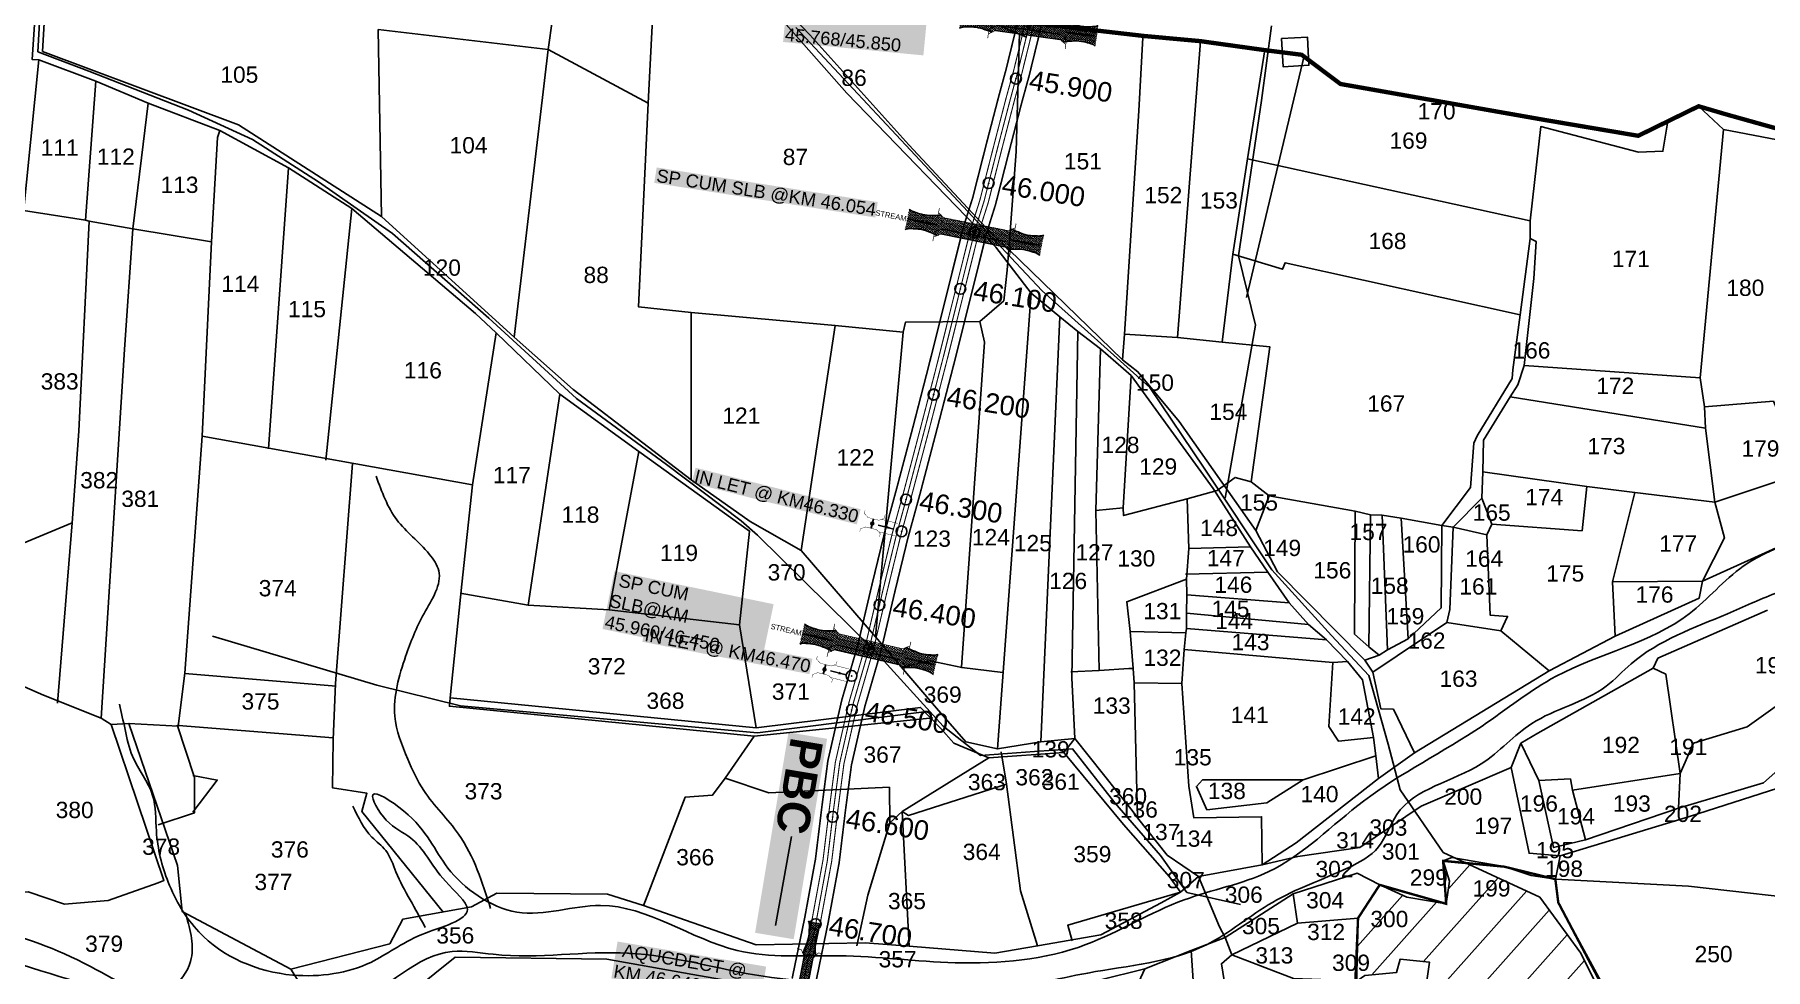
# Model space of a CAD drawing. Header units: inches. Extents: x 204001 to 210143, y 1590320 to 1597199.
# Drawn here: x 206439 to 208032, y 1593941 to 1594801 of the extents above; entities that cross this region are included whole.
import ezdxf
from ezdxf.enums import TextEntityAlignment as Align

# ---------------------------------------------------------------- set-up
doc = ezdxf.new("R2010")
doc.units = ezdxf.units.IN
doc.header["$LTSCALE"] = 15
doc.header["$MEASUREMENT"] = 0
doc.header["$PDMODE"] = 32
doc.header["$PDSIZE"] = 10
doc.linetypes.add('ACAD_ISO02W100', pattern=[15, 12, -3])
doc.linetypes.add('HIDDEN2', pattern=[0.1875, 0.125, -0.0625])
for name, color, linetype in [('CANAL1', 7, 'Continuous'), ('CSMark', 72, 'Continuous'), ('PAPER SIZE', 5, 'Continuous'), ('PLOT NOS', 7, 'Continuous'), ('PLOTS', 7, 'Continuous'), ('ROADS', 1, 'Continuous'), ('STREAM', 4, 'Continuous'), ('STRUCTURE', 5, 'Continuous'), ('text2', 7, 'Continuous'), ('VILLAGE BOUNDARY', 5, 'Continuous'), ('VILLAGE BOUNDARY STONES', 1, 'Continuous')]:
    doc.layers.add(name, color=color, linetype=linetype)
doc.styles.get("Standard").update_dxf_attribs({"font": 'arial.ttf'})
doc.dimstyles.get("Standard").update_dxf_attribs({"dimtxt": 0.18, "dimasz": 0.18, "dimexe": 0.18, "dimexo": 0.0625, "dimgap": 0.09, "dimtad": 0, "dimtih": 1, "dimtoh": 1, "dimdec": 4, "dimzin": 0, "dimdsep": 46, "dimtxsty": 'Standard', "dimcen": 0.09, "dimadec": 0, "dimazin": 0, "dimtfac": 1, "dimtdec": 4, "dimtofl": 0, "dimtmove": 0, "dimatfit": 3, "dimfxl": 1, "dimtolj": 1, "dimtzin": 0, "dimarcsym": 0})

# ---------------------------------------------------------------- blocks, each defined once
blk = doc.blocks.new('OT')
at = {"layer": 'STRUCTURE', "color": 190}
for points, const_width in [([(769751.4, 1706595.8), (769729.4, 1706595.8)], 0.5), ([(769775.2, 1706601.8), (769775.2, 1706597.8), (769769.2, 1706593.8), (769761.8, 1706593.8), (769754.4, 1706593.8), (769748.4, 1706597.8), (769748.4, 1706601.8)], 0.5), ([(769748.4, 1706573), (769748.4, 1706577), (769754.4, 1706581), (769761.8, 1706581), (769761.8, 1706581), (769761.8, 1706581), (769769.2, 1706581), (769775.2, 1706577), (769775.2, 1706573)], 0.5), ([(769761.8, 1706593.8), (769761.8, 1706581)], 2.5), ([(769751.4, 1706579), (769729.4, 1706579)], 0.5)]:
    blk.add_lwpolyline(points, dxfattribs=dict(at, const_width=const_width))
at = {"layer": 'STRUCTURE', "color": 0}
blk.add_circle((769761.8, 1706587.4), 1.87, dxfattribs=at)
blk.add_leader([(769732.6, 1706587.4), (769753.8, 1706587.4)], dimstyle='Standard', override={"dimasz": 10, "dimgap": 0.09, "dimtad": 0}, dxfattribs=at)
blk = doc.blocks.new('SLB')
at = {"layer": 'STRUCTURE'}
h = blk.add_hatch(dxfattribs=at)
h.set_pattern_fill('DOTS', color=6, scale=20, angle=320.3722, style=0)
h.set_pattern_definition([(320.372247934, (-159.4327, -72.9564), (1.2786241598, 0.5641323054), [0, -1.25])])
h.paths.add_polyline_path([(769699.5, 1706871.1), (769699.5, 1706861.1), (769729.1, 1706861.1), (769732.1, 1706863.1), (769792.1, 1706863.1), (769795.1, 1706861.1), (769824.7, 1706861.1), (769824.7, 1706871.1), (769795.1, 1706871.1), (769792.1, 1706869.1), (769732.1, 1706869.1), (769729.1, 1706871.1)])
at = {"layer": 'STRUCTURE', "color": 6, "linetype": 'ACAD_ISO02W100', "ltscale": 0.5, "const_width": 0.5}
for points in [[(769699.5, 1706871.1), (769729.1, 1706871.1)], [(769795.1, 1706871.1), (769824.7, 1706871.1)], [(769699.5, 1706861.1), (769729.1, 1706861.1)], [(769795.1, 1706861.1), (769824.7, 1706861.1)]]:
    blk.add_lwpolyline(points, dxfattribs=at)
at = {"layer": 'STRUCTURE', "color": 6, "const_width": 0.628}
for points in [[(769726.1, 1706877.1), (769726.1, 1706873.1), (769732.1, 1706869.1), (769792.1, 1706869.1), (769798.1, 1706873.1), (769798.1, 1706877.1)], [(769726.1, 1706855.1), (769726.1, 1706859.1), (769732.1, 1706863.1), (769792.1, 1706863.1), (769798.1, 1706859.1), (769798.1, 1706855.1)]]:
    blk.add_lwpolyline(points, dxfattribs=at)
at = {"layer": 'STRUCTURE', "color": 6}
blk.add_lwpolyline([(769732.1, 1706863.1), (769792.1, 1706863.1)], dxfattribs=at)
blk.add_lwpolyline([(769732.1, 1706863.1), (769792.1, 1706863.1)], dxfattribs=at)
at = {"layer": 'STRUCTURE', "color": 0}
blk.add_circle((769762.1, 1706866.1), 1.24, dxfattribs=at)
for points in [[(769703.8, 1706866), (769726.7, 1706866)], [(769818.6, 1706865.8), (769795.7, 1706865.8)]]:
    blk.add_leader(points, dimstyle='Standard', override={"dimasz": 10, "dimgap": 0.09, "dimtad": 0}, dxfattribs=at)
blk = doc.blocks.new('SP')
at = {"layer": 'STRUCTURE'}
h = blk.add_hatch(dxfattribs=at)
h.set_pattern_fill('DASH', color=256, scale=8, style=0)
edge = h.paths.add_edge_path()
edge.add_spline(control_points=[(769825.7, 1706742.1), (769825.3, 1706741.8), (769823.8, 1706740.8), (769820.9, 1706740.3), (769817, 1706739.7), (769811.4, 1706738.9), (769804, 1706739.7), (769798.4, 1706741), (769795.6, 1706741.6)], knot_values=[0, 0, 0, 0, 1.613557, 5.24513, 8.624976, 13.470124, 22.190216, 30.746377, 30.746377, 30.746377, 30.746377], degree=3, periodic=0)
edge.add_line((769795.6, 1706741.6), (769792.6, 1706739.6))
edge.add_line((769792.6, 1706739.6), (769732.6, 1706739.6))
edge.add_line((769732.6, 1706739.6), (769729.6, 1706741.6))
edge.add_spline(control_points=[(769729.6, 1706741.6), (769726.9, 1706740.9), (769721.3, 1706739.5), (769713.9, 1706738.5), (769708.3, 1706739.1), (769704.4, 1706739.6), (769701.5, 1706740), (769700, 1706741), (769699.5, 1706741.3)], knot_values=[0, 0, 0, 0, 8.556161, 17.276253, 22.121402, 25.501247, 29.13282, 30.746377, 30.746377, 30.746377, 30.746377], degree=3, periodic=0)
edge.add_line((769699.5, 1706741.3), (769699.5, 1706722.1))
edge.add_spline(control_points=[(769699.5, 1706722.1), (769700, 1706722.4), (769701.4, 1706723.4), (769704.3, 1706724), (769708.2, 1706724.5), (769713.8, 1706725.3), (769721.2, 1706724.5), (769726.8, 1706723.3), (769729.6, 1706722.6)], knot_values=[0, 0, 0, 0, 1.613557, 5.24513, 8.624976, 13.470124, 22.190216, 30.746377, 30.746377, 30.746377, 30.746377], degree=3, periodic=0)
edge.add_line((769729.6, 1706722.6), (769732.6, 1706724.6))
edge.add_line((769732.6, 1706724.6), (769792.6, 1706724.6))
edge.add_line((769792.6, 1706724.6), (769795.6, 1706722.6))
edge.add_spline(control_points=[(769795.6, 1706722.6), (769798.4, 1706723.3), (769803.9, 1706724.8), (769811.3, 1706725.8), (769817, 1706725.1), (769820.9, 1706724.7), (769823.8, 1706724.2), (769825.2, 1706723.3), (769825.7, 1706723)], knot_values=[0, 0, 0, 0, 8.556161, 17.276253, 22.121402, 25.501247, 29.13282, 30.746377, 30.746377, 30.746377, 30.746377], degree=3, periodic=0)
edge.add_line((769825.7, 1706723), (769825.7, 1706742.1))
h.paths.add_polyline_path([(769764.2, 1706732.1, -1), (769761.1, 1706732.1, -1)], flags=0)
h.paths.add_polyline_path([(769761.1, 1706732.1, 1), (769764.2, 1706732.1, 1)], flags=16)
at = {"layer": 'STRUCTURE', "const_width": 0.628}
for points in [[(769726.6, 1706747.6), (769726.6, 1706743.6), (769732.6, 1706739.6), (769792.6, 1706739.6), (769798.6, 1706743.6), (769798.6, 1706747.6)], [(769726.6, 1706716.6), (769726.6, 1706720.6), (769732.6, 1706724.6), (769792.6, 1706724.6), (769798.6, 1706720.6), (769798.6, 1706716.6)]]:
    blk.add_lwpolyline(points, dxfattribs=at)
at = {"layer": 'STRUCTURE', "color": 3}
blk.add_lwpolyline([(769732.6, 1706724.6), (769792.6, 1706724.6)], dxfattribs=at)
blk.add_lwpolyline([(769732.6, 1706724.6), (769792.6, 1706724.6)], dxfattribs=at)
at = {"layer": 'STRUCTURE', "color": 0}
blk.add_circle((769762.6, 1706732.1), 1.55, dxfattribs=at)
at = {"layer": 'STRUCTURE'}
for points in [[(769699.5, 1706741.3), (769700.9, 1706740.5), (769704.4, 1706739.6), (769707.8, 1706739.2), (769712.6, 1706738.8), (769721.3, 1706739.7), (769729.6, 1706741.6)], [(769825.7, 1706742.1), (769824.3, 1706741.3), (769820.8, 1706740.3), (769817.5, 1706739.8), (769812.7, 1706739.2), (769804, 1706739.9), (769795.6, 1706741.6)], [(769699.5, 1706722.1), (769700.9, 1706723), (769704.4, 1706724), (769707.7, 1706724.5), (769712.5, 1706725), (769721.2, 1706724.4), (769729.6, 1706722.6)], [(769825.7, 1706723), (769824.3, 1706723.8), (769820.8, 1706724.7), (769817.4, 1706725.1), (769812.6, 1706725.5), (769803.9, 1706724.6), (769795.6, 1706722.6)]]:
    blk.add_spline(points, degree=3, dxfattribs=at)
at = {"layer": 'STRUCTURE', "color": 0}
blk.add_text('STREAM', height=5, dxfattribs=at).set_placement((769684.3, 1706732.1), align=Align.MIDDLE_CENTER)
for points in [[(769727.4, 1706732.1), (769700.8, 1706732.1)], [(769824.4, 1706732.1), (769800.5, 1706732.1)]]:
    blk.add_leader(points, dimstyle='Standard', override={"dimasz": 10, "dimgap": 0.09, "dimtad": 0}, dxfattribs=at)
blk = doc.blocks.new('AQUEDUCT')
at = {"layer": 'STRUCTURE'}
h = blk.add_hatch(dxfattribs=at)
h.set_pattern_fill('DASH', color=256, scale=8, angle=-90, style=0)
h.set_pattern_definition([(270, (-1706662.7411, 769762.6106), (1, -1), [1, -1])])
edge = h.paths.add_edge_path()
edge.add_spline(control_points=[(6.5, -63.1), (6.2, -62.6), (5.2, -61.2), (4.6, -58.3), (4.1, -54.4), (3.3, -48.8), (4.1, -41.4), (5.4, -35.8), (6, -33)], knot_values=[0, 0, 0, 0, 1.613557, 5.24513, 8.624976, 13.470124, 22.190216, 30.746377, 30.746377, 30.746377, 30.746377], degree=3, periodic=0)
edge.add_line((6, -33), (4, -30))
edge.add_line((4, -30), (4, 30))
edge.add_line((4, 30), (6, 33))
edge.add_spline(control_points=[(6, 33), (5.3, 35.8), (3.9, 41.3), (2.8, 48.7), (3.5, 54.4), (3.9, 58.3), (4.4, 61.2), (5.4, 62.6), (5.7, 63.1)], knot_values=[0, 0, 0, 0, 8.556161, 17.276253, 22.121402, 25.501247, 29.13282, 30.746377, 30.746377, 30.746377, 30.746377], degree=3, periodic=0)
edge.add_line((5.7, 63.1), (-6.5, 63.1))
edge.add_spline(control_points=[(-6.5, 63.1), (-6.2, 62.6), (-5.2, 61.2), (-4.6, 58.3), (-4.1, 54.4), (-3.3, 48.8), (-4.1, 41.4), (-5.4, 35.8), (-6, 33)], knot_values=[0, 0, 0, 0, 1.613557, 5.24513, 8.624976, 13.470124, 22.190216, 30.746377, 30.746377, 30.746377, 30.746377], degree=3, periodic=0)
edge.add_line((-6, 33), (-4, 30))
edge.add_line((-4, 30), (-4, -30))
edge.add_line((-4, -30), (-6, -33))
edge.add_spline(control_points=[(-6, -33), (-5.3, -35.8), (-3.9, -41.3), (-2.8, -48.7), (-3.5, -54.4), (-3.9, -58.3), (-4.4, -61.2), (-5.4, -62.6), (-5.7, -63.1)], knot_values=[0, 0, 0, 0, 8.556161, 17.276253, 22.121402, 25.501247, 29.13282, 30.746377, 30.746377, 30.746377, 30.746377], degree=3, periodic=0)
edge.add_line((-5.7, -63.1), (6.5, -63.1))
blk.add_circle((0, 0), 0.938)
at = {"layer": 'STRUCTURE', "const_width": 0.628}
for points in [[(-12, 36), (-8, 36), (-4, 30), (-4, -30), (-8, -36), (-12, -36)], [(12, 36), (8, 36), (4, 30), (4, -30), (8, -36), (12, -36)]]:
    blk.add_lwpolyline(points, dxfattribs=at)
at = {"layer": 'STRUCTURE', "color": 3}
for points in [[(-4, 30), (-4, -30)], [(-4, 30), (-4, -30)], [(4, 30), (4, -30)]]:
    blk.add_lwpolyline(points, dxfattribs=at)
at = {"layer": 'STRUCTURE'}
for points in [[(-6.5, 63.1), (-5.7, 61.7), (-4.7, 58.2), (-4.2, 54.9), (-3.6, 50.1), (-4.3, 41.4), (-6, 33)], [(5.7, 63.1), (4.8, 61.7), (3.9, 58.2), (3.5, 54.8), (3.1, 50), (4, 41.3), (6, 33)], [(-5.7, -63.1), (-4.8, -61.7), (-3.9, -58.2), (-3.5, -54.8), (-3.1, -50), (-4, -41.3), (-6, -33)], [(6.5, -63.1), (5.7, -61.7), (4.7, -58.2), (4.2, -54.9), (3.6, -50.1), (4.3, -41.4), (6, -33)]]:
    blk.add_spline(points, degree=3, dxfattribs=at)
at = {"layer": 'STRUCTURE', "color": 0}
blk.add_text('STREAM', height=5, dxfattribs=at).set_placement((-19.7, -0.1), align=Align.MIDDLE_CENTER)
for points in [[(32.5, 0.1), (5.8, 0)], [(0.4, -62), (0.1, -38.2)]]:
    blk.add_leader(points, dimstyle='Standard', override={"dimasz": 10, "dimgap": 0.09, "dimtad": 0}, dxfattribs=at)
blk = doc.blocks.new('PBC')
at = {"layer": 'STRUCTURE', "color": 5, "insert": (13.6, 8.7), "char_height": 30, "width": 181.057, "attachment_point": 1, "rotation": 325.6347, "bg_fill": 1, "box_fill_scale": 1.1, "bg_fill_color": 7, "bg_fill_true_color": 16777215, "bg_fill_transparency": 0}
blk.add_mtext('{\\fArial|b1|i0|c0|p34;\\C256;PBC}', dxfattribs=at)
at = {"layer": 'PAPER SIZE'}
blk.add_leader([(148.6, -102.5), (80.6, -54.7)], dimstyle='Standard', override={"dimasz": 40, "dimgap": 0.09, "dimtad": 0, "dimtfill": 2, "dimtfillclr": 5}, dxfattribs=at)

msp = doc.modelspace()

# ---------------------------------------------------------------- hatches: boundary and pattern name
at = {"layer": 'PLOTS'}
h = msp.add_hatch(dxfattribs=at)
h.set_pattern_fill('ANSI31', color=40, scale=219.574085, angle=3.2839)
h.set_pattern_definition([(48.2839, (204772.295, 1587963.204), (-20.48766, 18.26418), [])])
h.paths.add_polyline_path([(207752.3, 1593843), (207747.9, 1593826.9), (207785.7, 1593818.7), (207790.8, 1593838.3), (207808.2, 1593835.2), (207848.4, 1593838), (207859.1, 1593854.9), (207883, 1593850.7), (207889, 1593870), (207888.6, 1593870.3), (207874.4, 1593873.1), (207875.1, 1593897.7), (207888.9, 1593897), (207889.1, 1593902), (207862.3, 1593955.7), (207824.5, 1594007.3), (207756.6, 1594038.7), (207735.6, 1594040.7), (207741.5, 1594022.1), (207738.4, 1594001.2), (207702.2, 1594007.2), (207677.2, 1594018.6), (207657.3, 1593988), (207656, 1593930.3), (207656.4, 1593930.3), (207663.4, 1593935.3), (207692.8, 1593938), (207695.9, 1593950.1), (207723.1, 1593947.4), (207718.8, 1593917.6), (207701.9, 1593910.7), (207671, 1593912.8), (207653.9, 1593910.5), (207655.3, 1593903.9), (207671.8, 1593905.8), (207668.5, 1593887.6), (207686.7, 1593886), (207686, 1593872.8), (207695.2, 1593857.4)])
h.paths.add_polyline_path([(207664, 1593897.7), (207706.6, 1593897.7), (207706.6, 1593920.7), (207664, 1593920.7)], flags=25)
h.paths.add_polyline_path([(207629.4, 1593935.3), (207672.1, 1593935.3), (207672.1, 1593958.3), (207629.4, 1593958.3)], flags=9)
h.paths.add_polyline_path([(207681.3, 1593921), (207723.9, 1593921), (207723.9, 1593944), (207681.3, 1593944)], flags=25)
h.paths.add_polyline_path([(207664.8, 1593975.6), (207707.4, 1593975.6), (207707.4, 1593998.6), (207664.8, 1593998.6)], flags=24)
h.paths.add_polyline_path([(207701.1, 1594013.8), (207743.7, 1594013.8), (207743.7, 1594036.8), (207701.1, 1594036.8)], flags=25)
h.paths.add_polyline_path([(207746.4, 1593921.5), (207789.1, 1593921.5), (207789.1, 1593944.4), (207746.4, 1593944.4)], flags=24)
h.paths.add_polyline_path([(207651, 1593860.8), (207693.6, 1593860.8), (207693.6, 1593883.8), (207651, 1593883.8)], flags=9)
h.paths.add_polyline_path([(207758.8, 1594003.8), (207801.4, 1594003.8), (207801.4, 1594026.8), (207758.8, 1594026.8)], flags=24)

# ---------------------------------------------------------------- linework, layer by layer
at = {"layer": 'CANAL1', "color": 200, "ltscale": 4, "const_width": 1.5}
for points in [[(207344, 1594813.2), (207333.2, 1594769), (207326.6, 1594744.8), (207315.1, 1594700.6), (207302.4, 1594650.6), (207294.2, 1594624.9), (207265.8, 1594511.2), (207261.6, 1594494.6), (207247.7, 1594440.7), (207232.6, 1594383.7), (207221.5, 1594343.1), (207209, 1594291.7), (207196.8, 1594239.6), (207182, 1594188.7), (207169.2, 1594132.8), (207163.6, 1594089.9), (207157.8, 1594042.4), (207147.9, 1593988.4), (207136.3, 1593932.4)], [(207365.6, 1594808.8), (207354.5, 1594763.4), (207347.8, 1594739.1), (207336.4, 1594695.1), (207323.5, 1594644.6), (207315.4, 1594618.9), (207287.2, 1594505.8), (207282.9, 1594489.1), (207268.9, 1594435.2), (207253.9, 1594378), (207242.8, 1594337.6), (207230.4, 1594286.5), (207218.1, 1594234), (207203.3, 1594183.1), (207190.9, 1594128.9), (207185.4, 1594087.2), (207179.6, 1594039.1), (207169.5, 1593984.2), (207158, 1593928.3)]]:
    msp.add_lwpolyline(points, dxfattribs=at)
at = {"layer": 'CANAL1', "color": 5, "ltscale": 4, "const_width": 1}
for points in [[(207350.9, 1594811.8), (207340, 1594767.2), (207333.3, 1594743), (207321.9, 1594698.9), (207309.1, 1594648.7), (207300.9, 1594623), (207272.6, 1594509.5), (207268.4, 1594492.8), (207254.4, 1594438.9), (207239.4, 1594381.9), (207228.3, 1594341.4), (207215.8, 1594290), (207212.8, 1594277.2), (207203.5, 1594237.8), (207188.7, 1594186.9), (207176.1, 1594131.6), (207170.6, 1594089.1), (207164.7, 1594041.4), (207154.7, 1593987.1), (207143.2, 1593931.1)], [(207358.8, 1594810.2), (207347.7, 1594765.2), (207341, 1594740.9), (207329.6, 1594696.9), (207316.8, 1594646.5), (207308.6, 1594620.8), (207280.4, 1594507.5), (207276.1, 1594490.8), (207262.2, 1594436.9), (207247.1, 1594379.8), (207236.1, 1594339.4), (207223.6, 1594288.2), (207220.6, 1594275.3), (207211.3, 1594235.8), (207196.5, 1594184.9), (207184, 1594130.2), (207178.5, 1594088.1), (207172.7, 1594040.2), (207162.6, 1593985.6), (207151.1, 1593929.6)]]:
    msp.add_lwpolyline(points, dxfattribs=at)
at = {"layer": 'CANAL1', "color": 1, "linetype": 'HIDDEN2', "ltscale": 4, "const_width": 1}
msp.add_lwpolyline([(207354.8, 1594811), (207343.8, 1594766.2), (207337.2, 1594741.9), (207325.7, 1594697.9), (207312.9, 1594647.6), (207304.8, 1594621.9), (207276.5, 1594508.5), (207272.2, 1594491.8), (207258.3, 1594437.9), (207243.3, 1594380.9), (207232.2, 1594340.4), (207219.7, 1594289.1), (207216.7, 1594276.3), (207207.4, 1594236.8), (207192.6, 1594185.9), (207180.1, 1594130.9), (207174.5, 1594088.6), (207168.7, 1594040.8), (207158.7, 1593986.3), (207147.1, 1593930.3)], dxfattribs=at)
at = {"layer": 'PLOTS'}
for points in [[(206263, 1595925.1), (206399.7, 1595770.2), (206457.8, 1595683.7), (206529.6, 1595587.9), (206607.8, 1595490.8), (206694.7, 1595377.2), (206728.4, 1595334.5), (206767.5, 1595285.4), (206799.6, 1595239.8), (206832.5, 1595192.5), (206887.5, 1595111.8), (206943.8, 1595035.9), (207015.2, 1594950.5), (207073.3, 1594883.8), (207152.6, 1594801.1), (207243.7, 1594699.7), (207318.8, 1594619.1), (207335.8, 1594603.3)], [(206323.3, 1595850.8), (206385.1, 1595772.7), (206446.7, 1595685.4), (206560, 1595537.9), (206598, 1595489.7), (206649.6, 1595426.2), (206692.8, 1595363.8), (206719.2, 1595332.2), (206762.7, 1595278.5), (206816.4, 1595207.4), (206827.3, 1595185.1), (206819.8, 1594958.3), (206935.7, 1594957.1), (206911.6, 1594787.4), (206880.3, 1594522.8), (206758.4, 1594633.8), (206626.5, 1594718.2), (206446.2, 1594785.7), (206449.8, 1594848.7)], [(207003.9, 1594738.1), (207014.3, 1594940.5), (207015.2, 1594950.5), (207020.5, 1594996.5)], [(207091.1, 1594855.5), (207186.6, 1594747.4), (207323.8, 1594605.5), (207356.3, 1594563.3), (207382.7, 1594541.4), (207399.2, 1594528.1), (207420.3, 1594512), (207448.4, 1594487.6), (207524, 1594383.4), (207558.3, 1594329.9), (207574.2, 1594306.3), (207593.8, 1594278.2), (207611.7, 1594258.2), (207628.1, 1594244.1), (207647.5, 1594224.3), (207661.4, 1594207.2), (207671.5, 1594154.3), (207673.8, 1594137.5), (207676, 1594116.4), (207709.1, 1594140.3), (207833.1, 1594215.7), (207893.9, 1594247.4), (207971.2, 1594282.5), (207974.5, 1594298.1), (208131.7, 1594369.2)], [(206441, 1594843.5), (206436.8, 1594778.2), (206442.7, 1594777.9), (206427.7, 1594629), (206163.8, 1594666.7), (206163, 1594676.2), (205903.7, 1594710), (205905, 1594745.9), (205778.6, 1594752.6), (205772.3, 1594753.9), (205604.8, 1594755.6), (205606, 1594821.3)], [(206755.2, 1594806), (206911.6, 1594787.4), (207003.9, 1594738.1), (206995, 1594550.6), (207043.4, 1594545.5), (207175.8, 1594533.5), (207238.6, 1594527.5), (207240.6, 1594536.5), (207309.1, 1594537.2), (207331.2, 1594556.3), (207334.4, 1594584.3), (207335.8, 1594603.3), (207342.4, 1594693.7), (207345.5, 1594802.8)], [(206758.4, 1594633.8), (206755.2, 1594806)], [(207571.4, 1594787.1), (207555.4, 1594686.8), (207541.9, 1594599), (207532.3, 1594518.2), (207491.1, 1594522.4), (207442.4, 1594525.6), (207455.4, 1594731.2), (207459, 1594798.7)], [(207491.1, 1594522.4), (207512.3, 1594795.2)], [(206442.7, 1594777.9), (206495.3, 1594758.4), (206543.5, 1594738), (206609.3, 1594713.1), (206672.6, 1594678.6), (206730.9, 1594641.2), (206844.8, 1594544.5), (206863.8, 1594526.7), (206922.5, 1594470.3), (206995.2, 1594417.6), (207097.1, 1594344.2), (207087.9, 1594258), (207103.3, 1594163.1), (207254.6, 1594181.9), (207273.3, 1594162.6), (207285.3, 1594149), (207317.4, 1594135.7), (207386.4, 1594140.5), (207441.4, 1594074.3), (207483.6, 1594026), (207493.7, 1594012), (207510.5, 1594026.3), (207529.7, 1593980), (207534.9, 1593970.1), (207541.1, 1593954.1), (207531.5, 1593946), (207544.4, 1593865.6)], [(206495.3, 1594758.4), (206485.9, 1594630.6), (206489.2, 1594629.5), (206479.6, 1594436.2), (206473.4, 1594351.8), (206459.9, 1594185.9)], [(206500.1, 1594172.2), (206521.6, 1594511.4), (206529.3, 1594622.4), (206543.5, 1594738)], [(207985.7, 1594371), (208067.7, 1594398.1), (208039.6, 1594463.7), (207976.1, 1594458.7), (207972.1, 1594485.2), (207993.6, 1594713.8), (207970.8, 1594735.3)], [(206525.7, 1594167.2), (206571.1, 1594164.6), (206577.3, 1594213.6), (206593.2, 1594431.6), (206601.8, 1594610.6), (206607.2, 1594706.5), (206609.3, 1594713.1)], [(207676, 1594116.4), (207600.3, 1594057.2), (207569.1, 1594037), (207568.4, 1594081.3), (207506.1, 1594080.4), (207501.5, 1594109.5), (207495, 1594203.9), (207497.3, 1594235.4), (207498.8, 1594250.7), (207499.4, 1594254.6), (207499.4, 1594268.7), (207499.6, 1594285.6), (207499.3, 1594300), (207501.5, 1594328.2), (207499.9, 1594374.1), (207527.6, 1594381.7), (207544.1, 1594393.6), (207559, 1594389.5), (207575.6, 1594376.6), (207654.5, 1594362.6), (207668.6, 1594359.3), (207679.5, 1594358.8), (207697.1, 1594356), (207734.3, 1594349.4), (207744.8, 1594347.9), (207775.7, 1594340.7), (207780.3, 1594350.7), (207771.3, 1594374.7), (207772.1, 1594398.8), (207772.9, 1594428.1), (207797.3, 1594467.9), (207804.3, 1594479), (207810.1, 1594496.7), (207819.2, 1594576.9), (207821.4, 1594610.8), (207815.6, 1594613.5), (207815.7, 1594629.9), (207825.5, 1594716.6), (207915.4, 1594693), (207938, 1594693.9), (207942.6, 1594721.6)], [(207993.6, 1594713.8), (208049.9, 1594703.3), (208129.6, 1594679.3), (208293.2, 1594585.5), (208381.5, 1594560.5)], [(206672.6, 1594678.6), (206654.1, 1594420)], [(207555.4, 1594686.8), (207815.7, 1594629.9)], [(206428.8, 1594639.4), (206485.9, 1594630.6), (206489.2, 1594629.4), (206529.3, 1594622.4), (206601.8, 1594610.6)], [(206707.1, 1594409.5), (206730.9, 1594641.2)], [(206427.7, 1594629), (206422.5, 1594578.2), (206418.9, 1594519.1), (206413.9, 1594446.4), (206406.8, 1594324.1), (206473.4, 1594351.8)], [(207815.6, 1594613.5), (207806.4, 1594543.2), (207799.9, 1594492.6), (207799.3, 1594484.7), (207767, 1594432), (207764, 1594425.2), (207760.7, 1594384.3), (207734.3, 1594349.4), (207733.8, 1594273.5), (207703.3, 1594245.1), (207684.4, 1594235.1), (207676.8, 1594229.9), (207663.6, 1594225.6)], [(207440.5, 1594501.9), (207335.8, 1594603.3)], [(207806.4, 1594543.2), (207590.1, 1594591.2), (207587.8, 1594585.3), (207541.9, 1594599)], [(207325.3, 1594143.7), (207356.3, 1594563.3)], [(207043.2, 1594391.4), (207043.4, 1594545.5)], [(207292.3, 1594219.1), (207313.5, 1594518.2), (207309.1, 1594537.2)], [(207382.7, 1594541.4), (207365.2, 1594150.2)], [(207103.3, 1594163.1), (206821.6, 1594190.9), (206832.1, 1594295.5), (206842, 1594386.8), (206863.8, 1594526.7)], [(206880.3, 1594522.8), (206934.6, 1594474.5), (206999, 1594425.5), (207043.2, 1594391.4), (207097.8, 1594353.2), (207144.6, 1594326.3), (207213, 1594246.9), (207269.1, 1594181.2), (207296.1, 1594150.4), (207325.3, 1594143.7), (207365.2, 1594150.2), (207396.7, 1594153.3), (207449.4, 1594087), (207454.3, 1594080.4), (207481.6, 1594045.9), (207510.5, 1594026.3), (207569.1, 1594037), (207601.8, 1594044.7), (207658.9, 1594053), (207715.4, 1594091.1), (207798.3, 1594126.7), (207807.2, 1594148.9), (207822.9, 1594158.2), (207929.1, 1594218.1), (207933.4, 1594227.2), (208034.1, 1594271.4)], [(207175.8, 1594533.5), (207144.6, 1594326.3)], [(207213, 1594246.9), (207238.6, 1594527.5)], [(207386.4, 1594140.5), (207396.7, 1594153.3), (207393.9, 1594209.3), (207399.2, 1594528.1)], [(207709.1, 1594140.3), (207689.9, 1594180.4), (207678.4, 1594180.6), (207670.8, 1594214.5), (207663.6, 1594225.6), (207583.2, 1594306.9), (207563.2, 1594344.8), (207492.5, 1594445), (207454.7, 1594490.9), (207440.5, 1594501.9), (207442.4, 1594525.6)], [(207532.3, 1594518.2), (207576.1, 1594513.8), (207559, 1594389.5), (207575.6, 1594376.6), (207563.2, 1594344.8)], [(207420.3, 1594512), (207416, 1594363.3), (207418.8, 1594215.8), (207393, 1594214.6)], [(207448.4, 1594487.6), (207441, 1594365.8), (207441.4, 1594358.5), (207499.9, 1594374.1)], [(207810.1, 1594496.7), (207972.1, 1594485.2)], [(206922.5, 1594470.3), (206893.4, 1594276)], [(207977.1, 1594439), (207797.3, 1594467.9)], [(207976.1, 1594458.7), (207977.1, 1594439), (207985.7, 1594371)], [(206593.2, 1594431.6), (206593.2, 1594431.6), (206593.2, 1594431.6), (206842, 1594386.8)], [(206815.3, 1593993.1), (206740.2, 1594086.2), (206744.9, 1594103), (206713.3, 1594107.8), (206713.9, 1594152.2), (206715.9, 1594204), (206731.7, 1594406.5)], [(206967.8, 1594271.7), (206995.2, 1594417.6)], [(207867.8, 1594385.4), (207772.1, 1594398.8)], [(207738.9, 1594260.2), (207741.8, 1594272.1), (207744.8, 1594347.9), (207771.3, 1594374.7)], [(207780.3, 1594350.7), (207863.5, 1594344.6), (207867.8, 1594385.4), (207912.2, 1594379.8), (207985.7, 1594371), (207994.6, 1594338.1), (207974.5, 1594298.1), (207891.5, 1594297.6), (207893.9, 1594247.4)], [(207891.5, 1594297.6), (207912.2, 1594379.8)], [(207441, 1594365.8), (207416, 1594363.3)], [(207676.8, 1594229.9), (207667.2, 1594237.6), (207654.1, 1594249.3), (207654.5, 1594362.6)], [(207668.6, 1594359.3), (207667.2, 1594237.6)], [(207684.4, 1594235.1), (207679.5, 1594358.8)], [(207697.1, 1594356), (207703.3, 1594245.1)], [(207558.3, 1594329.9), (207501.5, 1594328.2)], [(207788.7, 1594252.5), (207795, 1594265.7), (207778.9, 1594266.9), (207775.7, 1594340.7)], [(206045.9, 1594320.7), (206106.1, 1594234.7), (206156.7, 1594170), (206204.5, 1594118.2), (206258.2, 1594064.5), (206256.1, 1594044.8), (206271.3, 1594029.2), (206381.4, 1593991.1), (206390.6, 1594009.6), (206433, 1594012.1), (206466.3, 1594000.8), (206506.5, 1594004.2), (206552.8, 1594020.5), (206558, 1594022.7), (206509.5, 1594166.3), (206500.1, 1594172.2), (206447.2, 1594193.3), (206339.2, 1594240.5), (206367.8, 1594133.2), (206390.8, 1594044.3), (206385.4, 1594036.1), (206390.6, 1594009.6)], [(207418.8, 1594215.8), (207446.2, 1594217.7), (207450.1, 1594217.9), (207447.5, 1594251.9), (207444.3, 1594279.2), (207499.3, 1594300)], [(207574.2, 1594306.3), (207498.3, 1594304.5)], [(207866.6, 1594060.1), (207952.3, 1594089.1), (208030.6, 1594112.6), (208067.1, 1594144.8), (208118.8, 1594230.4), (208139.9, 1594274.9), (208221.2, 1594291.5), (208330.7, 1594310.2), (208362.5, 1594276), (208372, 1594243), (208433.3, 1594227)], [(207953.8, 1594121.1), (207966.1, 1594149.2), (208015.5, 1594164.2), (208111.2, 1594232.4), (208113.7, 1594307.9)], [(206830.8, 1594287), (206893.4, 1594276), (206967.8, 1594271.7), (207087.9, 1594258)], [(207593.8, 1594278.2), (207499.6, 1594285.6)], [(207499.4, 1594268.7), (207611.7, 1594258.2)], [(207447.5, 1594251.9), (207498.8, 1594250.7)], [(207628.1, 1594244.1), (207499.4, 1594254.6)], [(207670.8, 1594214.5), (207738.9, 1594260.2), (207788.7, 1594252.5), (207833.1, 1594215.7)], [(207497.3, 1594235.4), (207634, 1594223.2), (207647.5, 1594224.3)], [(207238.3, 1594219.4), (207263.3, 1594224.8), (207292.4, 1594218.6), (207330.3, 1594214)], [(207495, 1594203.9), (207451.2, 1594204.7), (207450.1, 1594217.9)], [(207634, 1594223.2), (207630.3, 1594164.5), (207639.4, 1594150.8), (207671.5, 1594154.3)], [(207854.8, 1594105.9), (207953.8, 1594121.1), (207940.6, 1594212.6), (207929.1, 1594218.1)], [(206716.4, 1594201.5), (206577.2, 1594213.1)], [(207451.2, 1594204.7), (207454.3, 1594080.4)], [(207101.4, 1594155.6), (206820.8, 1594183), (206821.6, 1594190.9)], [(206722.2, 1593866.2), (206674.9, 1593940.9), (206574.9, 1593994.1), (206570.4, 1594036.3), (206525.7, 1594167.2), (206509.5, 1594166.3)], [(207317.4, 1594135.7), (207237.6, 1594086.3), (207226.3, 1594075.7), (207225.8, 1594108.5), (207115, 1594103.4), (207074.5, 1594116.7), (207101.4, 1594155.6), (207265.8, 1594172.3)], [(206570.3, 1594166), (206586, 1594117.6), (206586, 1594084.9), (206552.7, 1594073.8)], [(206713.8, 1594153.9), (206571.5, 1594165.4)], [(207237.6, 1594086.3), (207243.4, 1594082.5), (207333.6, 1594111.2), (207328.6, 1594141.1)], [(207514.2, 1594115.2), (207606.7, 1594115.3), (207673.8, 1594137.5)], [(207843.4, 1594045.3), (207814.8, 1594047.8), (207798.3, 1594126.7), (207807.2, 1594148.9), (207823.8, 1594114.8), (207852.8, 1594116.1), (207854.8, 1594105.9), (207866.6, 1594060.1), (207837.3, 1594053), (207823.8, 1594114.8)], [(206584.7, 1594085.5), (206607.1, 1594115.1), (206584.7, 1594119.4)], [(207953.8, 1594121.1), (207952.3, 1594089.1)], [(207074.5, 1594116.7), (207063, 1594101.2), (207037.9, 1594099.4), (207001.3, 1594004.3), (206999.4, 1593999.7)], [(207333.6, 1594111.2), (207346.5, 1594013.2), (207362.2, 1593962.4)], [(207606.7, 1594115.3), (207573.2, 1594094.1), (207518.2, 1594087.8), (207508.5, 1594109.3), (207514.2, 1594115.2)], [(207226.3, 1594075.7), (207206.1, 1594009.1), (207195.9, 1593962.5)], [(207243.9, 1593962.1), (207237.6, 1594086.3)], [(207237.3, 1593750.4), (207279.4, 1593832.9), (207318.9, 1593918.9), (207390, 1593924.4), (207419.1, 1593930.8), (207461, 1593941.3), (207503.6, 1593958.1), (207534.9, 1593970.1), (207597.7, 1594010.4), (207656.6, 1594029.5), (207677.2, 1594018.6), (207702.2, 1594007.2), (207738.4, 1594001.2), (207741.5, 1594022.1), (207735.6, 1594040.7), (207743.5, 1594043.8), (207791.7, 1594035.4), (207816.6, 1594027.3), (207838.9, 1594023.9), (207961.4, 1594017.3), (208091.9, 1594002.8)], [(206674.9, 1593940.9), (206765.9, 1593964.2), (206777.9, 1593987), (206841.2, 1593998.4), (206864.5, 1594011.1), (206966.4, 1594010), (206999.4, 1593999.7), (207103.3, 1593963.4), (207203.5, 1593965.2), (207243.9, 1593962.1), (207322.8, 1593955.7), (207362.2, 1593962.4), (207420.4, 1593972.5), (207475.9, 1594002.1), (207493.7, 1594012), (207390.1, 1593981.5), (207394, 1593967)], [(207541.1, 1593954.1), (207601.5, 1593983.4), (207597.7, 1594010.4)], [(207601.5, 1593983.4), (207657.3, 1593988), (207677.2, 1594018.6)], [(207657.3, 1593988), (207655.9, 1593924.6)], [(207179.2, 1593926.4), (207138.3, 1593919.8), (207044.9, 1593936), (206965.7, 1593950.3), (206826, 1593952.1), (206788.5, 1593922.1), (206746.3, 1593898.3), (206736.7, 1593840.1)], [(207510.1, 1593861.3), (207503.6, 1593958.1)], [(207541.1, 1593954.1), (207598, 1593932.3)], [(207559.8, 1593870), (207589.9, 1593914.5), (207598, 1593932.3), (207656.4, 1593930.3), (207663.4, 1593935.3), (207692.8, 1593938), (207695.9, 1593950.1), (207723.1, 1593947.4), (207718.8, 1593917.6), (207701.9, 1593910.7), (207671, 1593912.8), (207653.9, 1593910.5)], [(207461, 1593941.3), (207453.7, 1593925.5), (207468.1, 1593861.4), (207457.3, 1593856.8), (207465.4, 1593832.5)]]:
    msp.add_lwpolyline(points, dxfattribs=at)
at = {"layer": 'PLOTS', "color": 11}
msp.add_lwpolyline([(207892.7, 1593908), (207841.6, 1594002.4), (207838.9, 1594023.9), (207843.4, 1594045.3), (207962.4, 1594081.7), (208043.8, 1594107.7)], dxfattribs=at)
at = {"layer": 'PLOTS', "color": 40, "const_width": 2.2}
msp.add_lwpolyline([(207897.4, 1593896.6), (207841.6, 1594002.4), (207838.9, 1594023.9), (207791.7, 1594035.4), (207735.6, 1594040.7), (207738.4, 1594001.2), (207677.2, 1594018.6), (207657.3, 1593988), (207653.9, 1593910.5)], dxfattribs=at)
at = {"layer": 'ROADS'}
for points in [[(206445.3, 1594845.3), (206441.9, 1594785.5), (206488.8, 1594767.6), (206580.7, 1594731.6), (206639.5, 1594704.8), (206700.3, 1594665.6), (206768.4, 1594618.3), (206857.2, 1594540.2), (206937.8, 1594466.2), (207020.6, 1594405.7), (207089.5, 1594353.8), (207104.4, 1594340.5), (207211.8, 1594234.8), (207275.4, 1594164.8), (207309.6, 1594137.6), (207359.3, 1594141.5), (207394.5, 1594143.8), (207433.4, 1594094.1), (207475.3, 1594045.7), (207499.7, 1594011.6), (207549, 1594000.5)], [(207139.6, 1594807.9), (207337.7, 1594596.1), (207366.5, 1594565.5), (207465.6, 1594476.5), (207515.6, 1594402.2), (207577.8, 1594308.5), (207632.7, 1594248.2), (207667.2, 1594211.3), (207684.9, 1594148.2), (207696.1, 1594106), (207735.7, 1594048.4), (207824.5, 1594007.3), (207862.3, 1593955.7), (207889.1, 1593902), (207888, 1593870.8), (207984.4, 1593791), (208077.3, 1593701.8)], [(207535.1, 1594374.5), (207562.9, 1594533.9), (207547.3, 1594597.5), (207568.4, 1594740.6), (207577.5, 1594809.3)], [(207554.5, 1594559.4), (207608.1, 1594782.9)], [(206602.6, 1594247.4), (206754.1, 1594202.4), (206831, 1594183.3), (207104.5, 1594158.7), (207262.9, 1594178.5)]]:
    msp.add_lwpolyline(points, dxfattribs=at)
at = {"layer": 'STREAM'}
for points in [[(207352.5, 1594798.7), (207321.6, 1594812.5), (207291.8, 1594829.8), (207245.7, 1594858), (207224.4, 1594875.4), (207192.1, 1594918.6), (207177.3, 1594940.1), (207085.5, 1594947.5), (207027.5, 1594994.1), (206991, 1595006.6), (206943.2, 1594981.1), (206886.1, 1594993.5), (206833.9, 1595005.7), (206817.9, 1595009.7), (206795.9, 1594996.5), (206761.7, 1594978.3)], [(208423.9, 1594574.6), (208382, 1594545.3), (208321.3, 1594504.8), (208257.7, 1594460.1), (208206.7, 1594416.8), (208121.8, 1594356.9), (208011.9, 1594311.9), (207962, 1594268.1), (207839.7, 1594210.7), (207771.4, 1594164.8), (207662.4, 1594095.8), (207575, 1594030.8), (207497.1, 1594004.8), (207406.7, 1593963.6), (207286.5, 1593946.9), (207179.4, 1593953.4), (207085.7, 1593958.3), (206960, 1593999.7), (206882.9, 1593993.6), (206819.4, 1594034.1), (206778.6, 1594086.7), (206750.4, 1594101.5), (206762.7, 1594078.2), (206784.9, 1594062), (206817.2, 1594021.9), (206837.3, 1593996), (206795.5, 1593972.9), (206748.4, 1593947.3), (206676.5, 1593935.6), (206590.2, 1593975.3), (206561.9, 1594021.1), (206551, 1594068), (206547.5, 1594101), (206529, 1594137), (206522.2, 1594161.7), (206517, 1594184.9)], [(208563.8, 1594562.1), (208542.6, 1594547.8), (208489.4, 1594548.4), (208452.1, 1594535.4), (208420.7, 1594526.1), (208409.3, 1594523.9), (208329.2, 1594482.4), (208313.1, 1594459.3), (208274.8, 1594441.2), (208247.3, 1594415), (208212.2, 1594389.5), (208191.5, 1594368.1), (208142.6, 1594334.1), (208094.4, 1594306.2), (208041.4, 1594286.8), (207997.4, 1594268.2), (207908.7, 1594222.1), (207885.8, 1594201.6), (207817.2, 1594167.1), (207770.7, 1594130), (207692.9, 1594083.4), (207676.1, 1594053.5), (207648.2, 1594034.4), (207578.4, 1594002.5), (207517.7, 1593963.5), (207408.4, 1593937.5), (207322.4, 1593922.1), (207235.8, 1593924.8), (207109.5, 1593934.5), (206985.8, 1593955.8), (206861.2, 1593954.7), (206823.3, 1593957.4), (206732.6, 1593908.5), (206661.8, 1593895.2), (206565.8, 1593908.2), (206427.6, 1593945.1), (206330.9, 1593981.1), (206271.5, 1593996.3), (206208.7, 1593976.3), (206177.9, 1593912.2), (206139.9, 1593859.8), (206062.1, 1593824.2), (206005.3, 1593817.5), (205945.7, 1593809.1), (205874.9, 1593793.6), (205790.3, 1593819.9), (205742.6, 1593841.7), (205694.7, 1593865.2)], [(206858.7, 1593996.8), (206829.3, 1594065.2), (206797.2, 1594105.4), (206782.4, 1594134.4), (206770.5, 1594174), (206780.5, 1594228.9), (206797.5, 1594268.5), (206811, 1594307.8), (206802.3, 1594323.1), (206772.4, 1594354.6), (206753.4, 1594394.7)], [(206578.3, 1593991), (206582.4, 1593948.1), (206564.7, 1593923.7), (206490.4, 1593943.4), (206398.8, 1593979), (206284.1, 1594018.8), (206250, 1594043.6), (206235.7, 1594078.4), (206153.1, 1594166), (206102.5, 1594231.3), (206062.5, 1594290.1), (206041.8, 1594309.1), (206024.8, 1594347.9)], [(206798.6, 1593979.5), (206784.6, 1594004.9), (206771.6, 1594030.5), (206762.2, 1594050.2), (206749.5, 1594062.6), (206732, 1594091.1)]]:
    msp.add_spline(points, degree=3, dxfattribs=at)
at = {"layer": 'text2', "color": 3, "linetype": 'Continuous'}
for p in [(207342.3, 1594760.7), (207291.1, 1594567.2), (207266.6, 1594470.1), (207241.2, 1594373.3), (207191.2, 1594179.6), (207173.6, 1594081.2), (207157.9, 1593982.5)]:
    msp.add_point(p, dxfattribs=at)
at = {"layer": 'text2'}
for p in [(207317.2, 1594664.5), (207304.1, 1594619.2), (207266.5, 1594469.7), (207237, 1594344, 42), (207216.7, 1594276.3), (207207, 1594235.5), (207191, 1594211, 45)]:
    msp.add_point(p, dxfattribs=at)
at = {"layer": 'VILLAGE BOUNDARY', "const_width": 4}
msp.add_lwpolyline([(207346.4, 1594813.1), (207460, 1594800), (207512.3, 1594795.2), (207571.8, 1594786.9), (207605.3, 1594782.7), (207641.1, 1594755.8), (207828.4, 1594722.8), (207915.2, 1594708.1), (207970.8, 1594735.3), (207995.9, 1594727.9), (208053.4, 1594711.8)], dxfattribs=at)
at = {"layer": 'VILLAGE BOUNDARY STONES'}
msp.add_lwpolyline([(207586.7, 1594797.7), (207610.6, 1594799), (207612.1, 1594773.1), (207588.2, 1594771.7)], close=True, dxfattribs=at)

# ---------------------------------------------------------------- block references
at = {"rotation": 348.9748681510286}
msp.add_blockref('AQUEDUCT', (207145.7, 1593922.2), dxfattribs=at)
at = {"layer": 'PAPER SIZE', "rotation": 294.8985775490488}
msp.add_blockref('PBC', (207151.4, 1594159.3, -8), dxfattribs=at)
at = {"layer": 'STRUCTURE', "color": 0}
for name, p, rotation in [('SP', (-788704.6, 9458), 352.1354032925374), ('SLB', (-788722.4, 9325.2), 352.1354032925374), ('SP', (-882280.6, 72031.3), 348.6880842440677), ('SLB', (-882306.4, 71899.8), 348.6880842440677), ('SP', (-934217.6, 110113.3), 346.7125608961219), ('SLB', (-934247.9, 109982.8), 346.7125608961219)]:
    msp.add_blockref(name, p, dxfattribs=dict(at, rotation=rotation))
at = {"layer": 'STRUCTURE', "color": 0, "xscale": 0.7, "yscale": 0.7, "zscale": 0.7}
for p, rotation in [((1021016.7, 2621559, 42), 165.8898440126071), ((1024821.1, 2618364.2, 45), 165.6748681108363)]:
    msp.add_blockref('OT', p, dxfattribs=dict(at, rotation=rotation))

# ---------------------------------------------------------------- texts
at = {"layer": 'CSMark', "color": 1}
for s, p in [('45.900', (207354.9, 1594759.7)), ('46.000', (207329.8, 1594663.5)), ('46.100', (207303.7, 1594566.2)), ('46.200', (207279.1, 1594468.7)), ('46.300', (207253.8, 1594372.3)), ('46.400', (207229.3, 1594275.3)), ('46.500', (207203.8, 1594178.6)), ('46.600', (207186.2, 1594080.2)), ('46.700', (207170.5, 1593981.5))]:
    msp.add_text(s, height=18, rotation=350.8705, dxfattribs=at).set_placement(p, align=Align.MIDDLE_LEFT)
at = {"layer": 'PLOT NOS'}
for s, p in [('105', (206627.4, 1594764.4)), ('86', (207193.3, 1594761.5)), ('170', (207729.6, 1594730.7)), ('169', (207703.7, 1594703.7)), ('111', (206462, 1594697.2)), ('112', (206513.7, 1594688.9)), ('104', (206838.4, 1594699.4)), ('87', (207139.3, 1594688.7)), ('151', (207404, 1594684.7)), ('113', (206572.3, 1594663)), ('152', (207478, 1594653.5)), ('153', (207529.2, 1594648.6)), ('168', (207684.4, 1594611.3)), ('171', (207908.4, 1594594.8)), ('120', (206813.9, 1594586.8)), ('88', (206955.9, 1594580.1)), ('114', (206628.3, 1594571.9)), ('180', (208013.8, 1594568.2)), ('115', (206689.7, 1594548.6)), ('166', (207816.9, 1594510.6)), ('383', (206462, 1594482)), ('116', (206796.4, 1594492.3)), ('150', (207470.3, 1594480.9)), ('172', (207894.1, 1594478)), ('121', (207089.5, 1594450.5)), ('154', (207537.9, 1594454.1)), ('167', (207683.2, 1594461.7)), ('128', (207438.6, 1594423.6)), ('173', (207885.9, 1594422.5)), ('179', (208027.7, 1594420.3)), ('122', (207194.7, 1594412.1)), ('129', (207473.3, 1594403.7)), ('382', (206498.4, 1594391.1)), ('117', (206878.3, 1594395.8)), ('381', (206536.2, 1594374)), ('155', (207566.1, 1594370.6)), ('174', (207828.7, 1594375.6)), ('118', (206941.4, 1594359.4)), ('165', (207780.3, 1594361.3)), ('123', (207265, 1594337.3)), ('124', (207319.3, 1594338.7)), ('148', (207529.3, 1594347.2)), ('157', (207666.9, 1594343.5)), ('119', (207032.2, 1594324.2)), ('125', (207357.9, 1594333.2)), ('127', (207414.6, 1594324.7)), ('130', (207453.2, 1594319.1)), ('147', (207535.5, 1594319.4)), ('149', (207587.4, 1594328.8)), ('160', (207715.7, 1594332)), ('164', (207773.4, 1594318.9)), ('177', (207952, 1594332.8)), ('370', (207131.2, 1594306.3)), ('156', (207633.6, 1594308.2)), ('175', (207848, 1594305.3)), ('374', (206662.7, 1594291.7)), ('126', (207390.4, 1594298.4)), ('146', (207542.5, 1594294.9)), ('158', (207686.4, 1594294)), ('161', (207768, 1594293.3)), ('145', (207539.8, 1594272.7)), ('176', (207930.2, 1594285.9)), ('131', (207477.1, 1594270.6)), ('144', (207543.2, 1594261.5)), ('159', (207700.8, 1594265.9)), ('143', (207558.3, 1594242.1)), ('162', (207720.3, 1594243.5)), ('132', (207477.2, 1594227.7)), ('372', (206965.6, 1594219.8)), ('163', (207749.8, 1594208.4)), ('190', (208040, 1594220.8)), ('371', (207135.1, 1594196.5)), ('369', (207274.9, 1594193.8)), ('375', (206646.9, 1594187.5)), ('368', (207019.7, 1594188.1)), ('133', (207430.5, 1594183.6)), ('141', (207557.5, 1594175)), ('142', (207656, 1594173.6)), ('192', (207899.3, 1594147.4)), ('191', (207961.3, 1594145.6)), ('367', (207219.5, 1594138.6)), ('139', (207374.3, 1594143.4)), ('135', (207505.1, 1594136.1)), ('363', (207315.6, 1594113.2)), ('362', (207359.3, 1594117.7)), ('361', (207383.5, 1594113.6)), ('373', (206852.2, 1594104.8)), ('360', (207445.6, 1594100.2)), ('138', (207536.5, 1594105.1)), ('140', (207621.8, 1594102.2)), ('200', (207754.1, 1594099.9)), ('380', (206475.8, 1594087.6)), ('136', (207455.5, 1594088)), ('196', (207823.8, 1594093.5)), ('194', (207857.9, 1594081.8)), ('193', (207909.3, 1594093.5)), ('202', (207956.4, 1594084)), ('137', (207476.2, 1594067.3)), ('303', (207685.2, 1594071.4)), ('197', (207781.8, 1594073)), ('378', (206555.4, 1594053.8)), ('376', (206673.9, 1594051.2)), ('364', (207310.8, 1594049)), ('134', (207506.3, 1594061.2)), ('314', (207654.6, 1594059.6)), ('301', (207696.7, 1594049.3)), ('195', (207838.6, 1594050.7)), ('366', (207047.1, 1594044.1)), ('359', (207412.7, 1594046.9)), ('302', (207635.6, 1594033.2)), ('198', (207846.9, 1594033.5)), ('377', (206658.8, 1594021.3)), ('307', (207498.7, 1594023)), ('299', (207722.4, 1594025.4)), ('365', (207242, 1594003.7)), ('306', (207552.1, 1594009.6)), ('304', (207627, 1594004.5)), ('199', (207780.1, 1594015.4)), ('358', (207441.5, 1593985.6)), ('300', (207686.1, 1593987.2)), ('356', (206826.2, 1593972.1)), ('305', (207567.9, 1593980.7)), ('312', (207627.9, 1593975.3)), ('379', (206502.9, 1593964.4)), ('313', (207580.2, 1593953.7)), ('250', (207984.6, 1593954.9)), ('357', (207233.4, 1593950.2)), ('309', (207650.8, 1593946.9))]:
    msp.add_text(s, height=15, dxfattribs=at).set_placement(p, align=Align.MIDDLE_CENTER)
at = {"layer": 'STRUCTURE', "color": 5, "char_height": 12, "attachment_point": 1, "bg_fill": 1, "box_fill_scale": 1.1, "bg_fill_color": 7, "bg_fill_true_color": 16777215, "bg_fill_transparency": 0}
for s, insert, width, rotation in [(' SP CUM SLB @ 45.768/45.850', (207134.2, 1594847.3, 32.4), 127.389, 354.5454), ('SP CUM SLB @KM 46.054', (207012.6, 1594677.6, 32.4), 203.604, 351.098), ('IN LET @ KM46.330', (207048.3, 1594401.1, 50.4), 154.237, 345.8898), (' SP CUM SLB@KM 45.960/46.450 ', (206973.7, 1594306, 32.4), 147.214, 348.2551), ('IN LET @ KM46.470', (207002.1, 1594255.1, 54), 154.237, 349.0392), (' AQUCDECT @ \\PKM 46.640/46.750', (206976.6, 1593965.1), 136.327, 350.413)]:
    msp.add_mtext(s, dxfattribs=dict(at, insert=insert, width=width, rotation=rotation))

doc.saveas('drawing.dxf')
